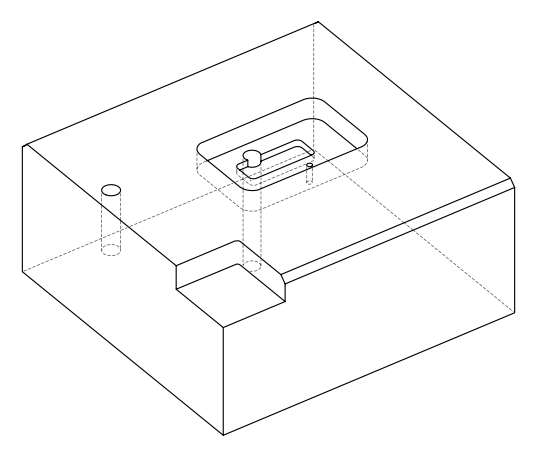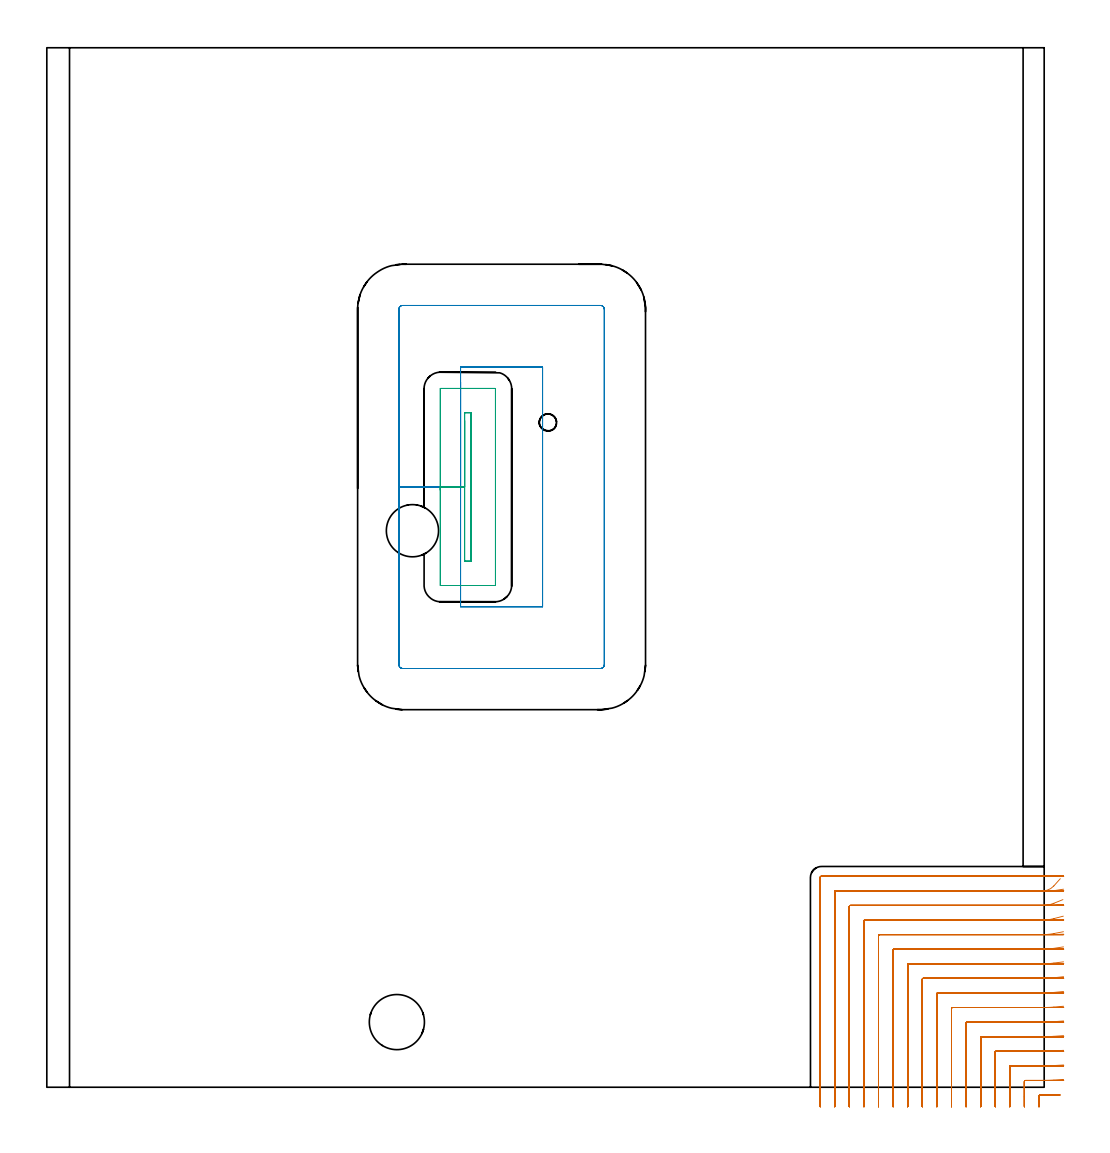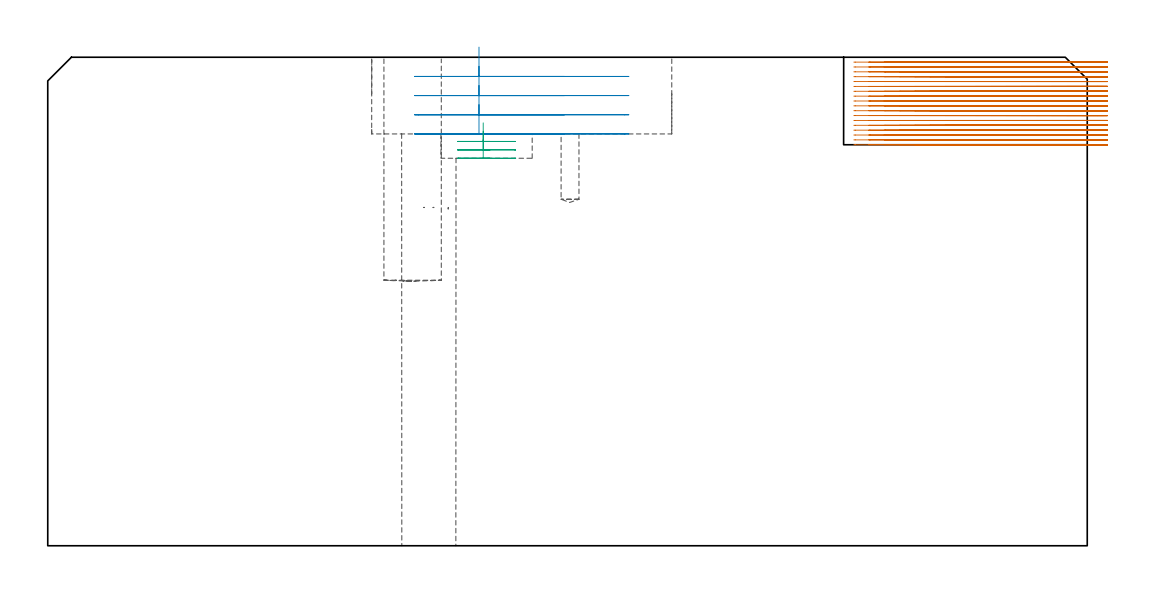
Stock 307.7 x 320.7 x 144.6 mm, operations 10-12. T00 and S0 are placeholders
(PLAN: 12 operations, 9 tool changes, 74.2 min)
(1 SPOT_DRILL | STEP1HOLE | NXT0321_9005460120000 | 0.04 min | 2482 mm3)
(2 SPOT_DRILL_1 | STEP1POCKET | NXT0321_9005460120000 | 0.03 min | 2432 mm3)
(3 DRILL_BLIND_HOLE_INTO_CENTER | STEP1HOLE | UGT0301_217 | 0.08 min | 1188 mm3)
(4 DRILL_TO_ENLARGE_BLIND_HOLE | STEP1HOLE | NXT0301_111 | 0.11 min | 5530 mm3)
(5 GUN_DRILL_THROUGH_HOLE | STEP1HOLE | UGT0307_013 | 0.72 min | 19943 mm3)
(6 DRILL_BLIND_HOLE_INTO_CENTER_1 | STEP1POCKET | NXT0301_024 | 0.1 min | 438 mm3)
(7 INDEXABLE_INSERT_DRILL_BLIND_HOLE_FROM_SOLID | STEP1POCKET_1 | NXT0302_005 | 0.27 min | 14986 mm3)
(8 AREA_MILL | FG_CHAMFER_SURFACE | UGT0205_001 | 7.88 min | 7866 mm3)
(9 AREA_MILL_1 | FG_CHAMFER_SURFACE_1 | UGT0205_001 | 6.23 min | 5426 mm3)
(10 MILL_CORNER_NOTCH_RECTANGULAR | CORNER_NOTCH_RECTANGULAR | NXT0201_008 | Follow Part, ap 1.5, ae 75% | 51.79 min | 127029 mm3)
(11 MILL_RECTANGULAR_POCKET | POCKET_RECTANGULAR_STRAIGHT | UGT0201_109 | Follow Part, ap 6.35, ae 75% | 5.09 min | 266181 mm3)
(12 MILL_RECTANGULAR_POCKET_1 | POCKET_RECTANGULAR_STRAIGHT_1 | NXT0201_013 | Follow Part, ap 2.5, ae 75% | 1.82 min | 13263 mm3)
(TOOL NXT0321_9005460120000 | NC Spot Drill, 142deg, 12mm, Carbide, Uncoated | D12 PA142 FL30 Z2)
(TOOL UGT0301_217 | Twist Drill 10.4 mm | D10.4 PA118 FL82 Z2)
(TOOL NXT0301_111 | Carbide Drill 16.1mm [860.1-1610-050A1-PM 4234] | D16.1 PA147 FL73 Z2)
(TOOL UGT0307_013 | Gun Drill 16 mm | D16 PA130 FL24 Z1)
(TOOL NXT0301_024 | Carbide Drill 5.3mm [860.1-0530-027A1-MM 2214] | D5.3 PA140 FL44 Z2)
(TOOL NXT0302_005 | Index. Insert Drill 17mm [880-D1700L20-05] | D17 PA176 FL85 Z2)
(TOOL UGT0205_001 | Chamfer Mill 20 x 3 x 45 deg. | D20 FL50 Z2)
(TOOL NXT0201_008 | ENDMILL 6mm [2P460-0600-NA 1630] | D6 FL26 Z6)
(TOOL UGT0201_109 | End Mill 25.4 mm | D25.4 FL25 Z2)
(TOOL NXT0201_013 | ENDMILL 10mm | D10 FL30 Z4)
(OP 10 MILL_CORNER_NOTCH_RECTANGULAR)
G17 G21 G94 G90
T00 M6
G54
G17 G0 G90 X312.547 Y-2.264 S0 M3
G43 Z154.6 H1
Z143.161
G94 G1 X309.548 Y-2.363 F250.
G2 X307.316 Y-2.4 R67.5
G1 X306.396
G3 X306.1 Y-2.696 R0.3
G2 X306.101 Y-3. R67.5
G1 Y-6.
G0 Z154.6
X313.696 Y2.352
Z143.161
G1 X310.7 Y2.191
G2 X307.316 Y2.1 R63. F500.
G1 X301.896
G3 X301.6 Y1.804 R0.3
G1 Y-3.
Y-6. F250.
G0 Z154.6
X313.695 Y6.871
Z143.161
G1 X310.7 Y6.698
G2 X307.316 Y6.6 R58.5 F500.
G1 X297.396
G3 X297.1 Y6.304 R0.3
G1 Y-3.
Y-6. F250.
G0 Z154.6
X313.694 Y11.394
Z143.161
G1 X310.7 Y11.206
G2 X307.316 Y11.1 R54. F500.
G1 X292.896
G3 X292.6 Y10.804 R0.3
G1 Y-3.
Y-6. F250.
G0 Z154.6
X313.693 Y15.921
Z143.161
G1 X310.7 Y15.716
G2 X307.316 Y15.6 R49.5 F500.
G1 X288.396
G3 X288.1 Y15.304 R0.3
G1 Y-3.
Y-6. F250.
G0 Z154.6
X313.692 Y20.453
Z143.161
G1 X310.7 Y20.227
G2 X307.316 Y20.1 R45. F500.
G1 X283.897
G3 X283.6 Y19.803 R0.3
G1 Y-3.
Y-6. F250.
G0 Z154.6
X313.69 Y24.992
Z143.161
G1 X310.7 Y24.742
G2 X307.316 Y24.6 R40.5 F500.
G1 X279.397
G3 X279.1 Y24.303 R0.3
G1 Y-3.
Y-6. F250.
G0 Z154.6
X313.687 Y29.541
Z143.161
G1 X310.7 Y29.259
G2 X307.316 Y29.1 R36. F500.
G1 X274.897
G3 X274.6 Y28.803 R0.3
G1 Y-3.
Y-6. F250.
G0 Z154.6
X313.683 Y34.105
Z143.161
G1 X310.7 Y33.782
G2 X307.316 Y33.6 R31.5 F500.
G1 X270.397
G3 X270.1 Y33.303 R0.3
G1 Y-3.
Y-6. F250.
G0 Z154.6
X313.676 Y38.689
Z143.161
G1 X310.7 Y38.313
G2 X307.316 Y38.1 R27. F500.
G1 X265.897
G3 X265.6 Y37.803 R0.3
G1 Y-3.
Y-6. F250.
G0 Z154.6
X313.666 Y43.307
Z143.161
G1 X310.7 Y42.856
G2 X307.316 Y42.6 R22.5 F500.
G1 X261.397
G3 X261.1 Y42.303 R0.3
G1 Y-3.
Y-6. F250.
G0 Z154.6
X313.647 Y47.985
Z143.161
G1 X310.7 Y47.421
G2 X307.316 Y47.1 R18. F500.
G1 X256.897
G3 X256.6 Y46.803 R0.3
G1 Y-3.
Y-6. F250.
G0 Z154.6
X313.604 Y52.783
Z143.161
G1 X310.7 Y52.031
G2 X307.316 Y51.6 R13.5 F500.
G1 X252.398
G3 X252.1 Y51.302 R0.3
G1 Y-3.
Y-6. F250.
G0 Z154.6
X313.48 Y57.888
Z143.161
G1 X310.7 Y56.76
G2 X307.316 Y56.1 R9. F500.
G1 X247.898
G3 X247.6 Y55.802 R0.3
G1 Y-3.
Y-6. F250.
G0 Z154.6
X312.672 Y64.345
Z143.161
G1 X310.675 Y62.106
G2 X307.316 Y60.6 R4.5 F500.
G1 X243.398
G3 X243.1 Y60.302 R0.3
G1 Y-3.
Y-6. F250.
G0 Z154.6
X310.316 Y65.1
Z143.161
G1 X307.316
X239. F500.
G3 X238.6 Y64.7 R0.4
G1 Y-3.
Y-6. F250.
G0 Z154.6
X312.5 Y-2.4
Z141.722
G1 X309.5
X306.396
G3 X306.1 Y-2.696 R0.3
G2 X306.101 Y-3. R67.5
G1 Y-6.
G0 Z154.6
X313.7 Y2.136
Z141.722
G1 X310.7 Y2.104
G2 X310.02 Y2.1 R63. F500.
G1 X301.896
G3 X301.6 Y1.804 R0.3
G1 Y-3.
Y-6. F250.
G0 Z154.6
X313.7 Y6.639
Z141.722
G1 X310.7 Y6.604
G2 X310.02 Y6.6 R58.5 F500.
G1 X297.396
G3 X297.1 Y6.304 R0.3
G1 Y-3.
Y-6. F250.
G0 Z154.6
X313.7 Y11.142
Z141.722
G1 X310.7 Y11.104
G2 X310.02 Y11.1 R54. F500.
G1 X292.896
G3 X292.6 Y10.804 R0.3
G1 Y-3.
Y-6. F250.
G0 Z154.6
X313.7 Y15.646
Z141.722
G1 X310.7 Y15.605
G2 X310.02 Y15.6 R49.5 F500.
G1 X288.396
G3 X288.1 Y15.304 R0.3
G1 Y-3.
Y-6. F250.
G0 Z154.6
X313.7 Y20.15
Z141.722
G1 X310.7 Y20.105
G2 X310.02 Y20.1 R45. F500.
G1 X283.896
G3 X283.6 Y19.804 R0.3
G1 Y-3.
Y-6. F250.
G0 Z154.6
X313.7 Y24.656
Z141.722
G1 X310.7 Y24.606
G2 X310.02 Y24.6 R40.5 F500.
G1 X279.397
G3 X279.1 Y24.303 R0.3
G1 Y-3.
Y-6. F250.
G0 Z154.6
X313.699 Y29.163
Z141.722
G1 X310.7 Y29.106
G2 X310.02 Y29.1 R36. F500.
G1 X274.897
G3 X274.6 Y28.803 R0.3
G1 Y-3.
Y-6. F250.
G0 Z154.6
X313.699 Y33.672
Z141.722
G1 X310.7 Y33.607
G2 X310.02 Y33.6 R31.5 F500.
G1 X270.397
G3 X270.1 Y33.303 R0.3
G1 Y-3.
Y-6. F250.
G0 Z154.6
X313.699 Y38.184
Z141.722
G1 X310.7 Y38.109
G2 X310.02 Y38.1 R27. F500.
G1 X265.897
G3 X265.6 Y37.803 R0.3
G1 Y-3.
Y-6. F250.
G0 Z154.6
X313.699 Y42.701
Z141.722
G1 X310.7 Y42.61
G2 X310.02 Y42.6 R22.5 F500.
G1 X261.397
G3 X261.1 Y42.303 R0.3
G1 Y-3.
Y-6. F250.
G0 Z154.6
X313.698 Y47.226
Z141.722
G1 X310.7 Y47.113
G2 X310.02 Y47.1 R18. F500.
G1 X256.897
G3 X256.6 Y46.803 R0.3
G1 Y-3.
Y-6. F250.
G0 Z154.6
X313.696 Y51.768
Z141.722
G1 X310.7 Y51.617
G2 X310.02 Y51.6 R13.5 F500.
G1 X252.398
G3 X252.1 Y51.302 R0.3
G1 Y-3.
Y-6. F250.
G0 Z154.6
X313.691 Y56.353
Z141.722
G1 X310.7 Y56.126
G2 X310.02 Y56.1 R9. F500.
G1 X247.898
G3 X247.6 Y55.802 R0.3
G1 Y-3.
Y-6. F250.
G0 Z154.6
X313.666 Y61.105
Z141.722
G1 X310.7 Y60.652
G2 X310.02 Y60.6 R4.5 F500.
G1 X243.398
G3 X243.1 Y60.302 R0.3
G1 Y-3.
Y-6. F250.
G0 Z154.6
X313.02 Y65.1
Z141.722
G1 X310.02
X239. F500.
G3 X238.6 Y64.7 R0.4
G1 Y-3.
Y-6. F250.
G0 Z154.6
X312.5 Y-2.4
Z140.283
G1 X309.5
X306.396
G3 X306.1 Y-2.696 R0.3
G2 X306.101 Y-3. R67.5
G1 Y-6.
G0 Z154.6
X313.7 Y2.101
Z140.283
G1 X310.7 Y2.1
X306.396 F500.
X301.896
G3 X301.6 Y1.804 R0.3
G1 Y-3.
Y-6. F250.
G0 Z154.6
X313.7 Y6.601
Z140.283
G1 X310.7 Y6.6
X301.896 F500.
X297.396
G3 X297.1 Y6.304 R0.3
G1 Y-3.
Y-6. F250.
G0 Z154.6
X313.7 Y11.101
Z140.283
G1 X310.7 Y11.1
X297.396 F500.
X292.896
G3 X292.6 Y10.804 R0.3
G1 Y-3.
Y-6. F250.
G0 Z154.6
X313.7 Y15.602
Z140.283
G1 X310.7 Y15.6
X292.896 F500.
X288.396
G3 X288.1 Y15.304 R0.3
G1 Y-3.
Y-6. F250.
G0 Z154.6
X313.7 Y20.102
Z140.283
G1 X310.7 Y20.1
X288.396 F500.
X283.896
G3 X283.6 Y19.804 R0.3
G1 Y-3.
Y-6. F250.
G0 Z154.6
X313.7 Y24.602
Z140.283
G1 X310.7 Y24.6
X283.896 F500.
X279.397
G3 X279.1 Y24.303 R0.3
G1 Y-3.
Y-6. F250.
G0 Z154.6
X313.7 Y29.102
Z140.283
G1 X310.7 Y29.1
X279.397 F500.
X274.897
G3 X274.6 Y28.803 R0.3
G1 Y-3.
Y-6. F250.
G0 Z154.6
X313.7 Y33.602
Z140.283
G1 X310.7 Y33.6
X274.897 F500.
X270.397
G3 X270.1 Y33.303 R0.3
G1 Y-3.
Y-6. F250.
G0 Z154.6
X313.7 Y38.103
Z140.283
G1 X310.7 Y38.1
X270.397 F500.
X265.897
G3 X265.6 Y37.803 R0.3
G1 Y-3.
Y-6. F250.
G0 Z154.6
X313.7 Y42.603
Z140.283
G1 X310.7 Y42.6
X265.897 F500.
X261.397
G3 X261.1 Y42.303 R0.3
G1 Y-3.
Y-6. F250.
G0 Z154.6
X313.7 Y47.104
Z140.283
G1 X310.7 Y47.1
X261.397 F500.
X256.897
G3 X256.6 Y46.803 R0.3
G1 Y-3.
Y-6. F250.
G0 Z154.6
X313.7 Y51.606
Z140.283
G1 X310.7 Y51.6
X256.897 F500.
X252.397
G3 X252.1 Y51.302 R0.3
G1 Y-3.
Y-6. F250.
G0 Z154.6
X313.7 Y56.108
Z140.283
G1 X310.7 Y56.1
X252.397 F500.
X247.898
G3 X247.6 Y55.802 R0.3
G1 Y-3.
Y-6. F250.
G0 Z154.6
X313.7 Y60.617
Z140.283
G1 X310.7 Y60.6
X247.898 F500.
X243.398
G3 X243.1 Y60.302 R0.3
G1 Y-3.
Y-6. F250.
G0 Z154.6
X313.675 Y65.1
Z140.283
G1 X310.675
X239. F500.
G3 X238.6 Y64.7 R0.4
G1 Y-3.
Y-6. F250.
G0 Z154.6
X312.5 Y-2.4
Z138.844
G1 X309.5
X306.396
G3 X306.1 Y-2.696 R0.3
G2 X306.101 Y-3. R67.5
G1 Y-6.
G0 Z154.6
X313.7 Y2.1
Z138.844
G1 X310.7
X301.896 F500.
G3 X301.6 Y1.804 R0.3
G1 Y-3.
Y-6. F250.
G0 Z154.6
X313.7 Y6.6
Z138.844
G1 X310.7
X297.396 F500.
G3 X297.1 Y6.304 R0.3
G1 Y-3.
Y-6. F250.
G0 Z154.6
X313.7 Y11.1
Z138.844
G1 X310.7
X292.896 F500.
G3 X292.6 Y10.804 R0.3
G1 Y-3.
Y-6. F250.
G0 Z154.6
X313.7 Y15.6
Z138.844
G1 X310.7
X288.396 F500.
G3 X288.1 Y15.304 R0.3
G1 Y-3.
Y-6. F250.
G0 Z154.6
X313.7 Y20.1
Z138.844
G1 X310.7
X283.896 F500.
G3 X283.6 Y19.804 R0.3
G1 Y-3.
Y-6. F250.
G0 Z154.6
X313.7 Y24.6
Z138.844
G1 X310.7
X279.397 F500.
G3 X279.1 Y24.303 R0.3
G1 Y-3.
Y-6. F250.
G0 Z154.6
X313.7 Y29.1
Z138.844
G1 X310.7
X274.897 F500.
G3 X274.6 Y28.803 R0.3
G1 Y-3.
Y-6. F250.
G0 Z154.6
X313.7 Y33.6
Z138.844
G1 X310.7
X270.397 F500.
G3 X270.1 Y33.303 R0.3
G1 Y-3.
Y-6. F250.
G0 Z154.6
X313.7 Y38.1
Z138.844
G1 X310.7
X265.897 F500.
G3 X265.6 Y37.803 R0.3
G1 Y-3.
Y-6. F250.
G0 Z154.6
X313.7 Y42.6
Z138.844
G1 X310.7
X261.397 F500.
G3 X261.1 Y42.303 R0.3
G1 Y-3.
Y-6. F250.
G0 Z154.6
X313.7 Y47.1
Z138.844
G1 X310.7
X256.897 F500.
G3 X256.6 Y46.803 R0.3
G1 Y-3.
Y-6. F250.
G0 Z154.6
X313.7 Y51.6
Z138.844
G1 X310.7
X252.397 F500.
G3 X252.1 Y51.303 R0.3
G1 Y-3.
Y-6. F250.
G0 Z154.6
X313.7 Y56.1
Z138.844
G1 X310.7
X247.898 F500.
G3 X247.6 Y55.802 R0.3
G1 Y-3.
Y-6. F250.
G0 Z154.6
X313.7 Y60.6
Z138.844
G1 X310.7
X243.398 F500.
G3 X243.1 Y60.302 R0.3
G1 Y-3.
Y-6. F250.
G0 Z154.6
X313.7 Y65.1
Z138.844
G1 X310.7
X239. F500.
G3 X238.6 Y64.7 R0.4
G1 Y-3.
Y-6. F250.
G0 Z154.6
X312.5 Y-2.4
Z137.405
G1 X309.5
X306.396
G3 X306.1 Y-2.696 R0.3
G2 X306.101 Y-3. R67.5
G1 Y-6.
G0 Z154.6
X313.7 Y2.1
Z137.405
G1 X310.7
X301.896 F500.
G3 X301.6 Y1.804 R0.3
G1 Y-3.
Y-6. F250.
G0 Z154.6
X313.7 Y6.6
Z137.405
G1 X310.7
X297.396 F500.
G3 X297.1 Y6.304 R0.3
G1 Y-3.
Y-6. F250.
G0 Z154.6
X313.7 Y11.1
Z137.405
G1 X310.7
X292.896 F500.
G3 X292.6 Y10.804 R0.3
G1 Y-3.
Y-6. F250.
G0 Z154.6
X313.7 Y15.6
Z137.405
G1 X310.7
X288.396 F500.
G3 X288.1 Y15.304 R0.3
G1 Y-3.
Y-6. F250.
G0 Z154.6
X313.7 Y20.1
Z137.405
G1 X310.7
X283.896 F500.
G3 X283.6 Y19.804 R0.3
G1 Y-3.
Y-6. F250.
G0 Z154.6
X313.7 Y24.6
Z137.405
G1 X310.7
X279.397 F500.
G3 X279.1 Y24.303 R0.3
G1 Y-3.
Y-6. F250.
G0 Z154.6
X313.7 Y29.1
Z137.405
G1 X310.7
X274.897 F500.
G3 X274.6 Y28.803 R0.3
G1 Y-3.
Y-6. F250.
G0 Z154.6
X313.7 Y33.6
Z137.405
G1 X310.7
X270.397 F500.
G3 X270.1 Y33.303 R0.3
G1 Y-3.
Y-6. F250.
G0 Z154.6
X313.7 Y38.1
Z137.405
G1 X310.7
X265.897 F500.
G3 X265.6 Y37.803 R0.3
G1 Y-3.
Y-6. F250.
G0 Z154.6
X313.7 Y42.6
Z137.405
G1 X310.7
X261.397 F500.
G3 X261.1 Y42.303 R0.3
G1 Y-3.
Y-6. F250.
G0 Z154.6
X313.7 Y47.1
Z137.405
G1 X310.7
X256.897 F500.
G3 X256.6 Y46.803 R0.3
G1 Y-3.
Y-6. F250.
G0 Z154.6
X313.7 Y51.6
Z137.405
G1 X310.7
X252.397 F500.
G3 X252.1 Y51.302 R0.3
G1 Y-3.
Y-6. F250.
G0 Z154.6
X313.7 Y56.1
Z137.405
G1 X310.7
X247.898 F500.
G3 X247.6 Y55.802 R0.3
G1 Y-3.
Y-6. F250.
G0 Z154.6
X313.7 Y60.6
Z137.405
G1 X310.7
X243.398 F500.
G3 X243.1 Y60.302 R0.3
G1 Y-3.
Y-6. F250.
G0 Z154.6
X313.7 Y65.1
Z137.405
G1 X310.7
X239. F500.
G3 X238.6 Y64.7 R0.4
G1 Y-3.
Y-6. F250.
G0 Z154.6
X312.5 Y-2.4
Z135.967
G1 X309.5
X306.396
G3 X306.1 Y-2.696 R0.3
G2 X306.101 Y-3. R67.5
G1 Y-6.
G0 Z154.6
X313.7 Y2.1
Z135.967
G1 X310.7
X301.896 F500.
G3 X301.6 Y1.804 R0.3
G1 Y-3.
Y-6. F250.
G0 Z154.6
X313.7 Y6.6
Z135.967
G1 X310.7
X297.396 F500.
G3 X297.1 Y6.304 R0.3
G1 Y-3.
Y-6. F250.
G0 Z154.6
X313.7 Y11.1
Z135.967
G1 X310.7
X292.896 F500.
G3 X292.6 Y10.804 R0.3
G1 Y-3.
Y-6. F250.
G0 Z154.6
X313.7 Y15.6
Z135.967
G1 X310.7
X288.396 F500.
G3 X288.1 Y15.304 R0.3
G1 Y-3.
Y-6. F250.
G0 Z154.6
X313.7 Y20.1
Z135.967
G1 X310.7
X283.896 F500.
G3 X283.6 Y19.804 R0.3
G1 Y-3.
Y-6. F250.
G0 Z154.6
X313.7 Y24.6
Z135.967
G1 X310.7
X279.397 F500.
G3 X279.1 Y24.303 R0.3
G1 Y-3.
Y-6. F250.
G0 Z154.6
X313.7 Y29.1
Z135.967
G1 X310.7
X274.897 F500.
G3 X274.6 Y28.803 R0.3
G1 Y-3.
Y-6. F250.
G0 Z154.6
X313.7 Y33.6
Z135.967
G1 X310.7
X270.397 F500.
G3 X270.1 Y33.303 R0.3
G1 Y-3.
Y-6. F250.
G0 Z154.6
X313.7 Y38.1
Z135.967
G1 X310.7
X265.897 F500.
G3 X265.6 Y37.803 R0.3
G1 Y-3.
Y-6. F250.
G0 Z154.6
X313.7 Y42.6
Z135.967
G1 X310.7
X261.397 F500.
G3 X261.1 Y42.303 R0.3
G1 Y-3.
Y-6. F250.
G0 Z154.6
X313.7 Y47.1
Z135.967
G1 X310.7
X256.897 F500.
G3 X256.6 Y46.803 R0.3
G1 Y-3.
Y-6. F250.
G0 Z154.6
X313.7 Y51.6
Z135.967
G1 X310.7
X252.397 F500.
G3 X252.1 Y51.302 R0.3
G1 Y-3.
Y-6. F250.
G0 Z154.6
X313.7 Y56.1
Z135.967
G1 X310.7
X247.898 F500.
G3 X247.6 Y55.802 R0.3
G1 Y-3.
Y-6. F250.
G0 Z154.6
X313.7 Y60.6
Z135.967
G1 X310.7
X243.398 F500.
G3 X243.1 Y60.302 R0.3
G1 Y-3.
Y-6. F250.
G0 Z154.6
X313.7 Y65.1
Z135.967
G1 X310.7
X239. F500.
G3 X238.6 Y64.7 R0.4
G1 Y-3.
Y-6. F250.
G0 Z154.6
X312.5 Y-2.4
Z134.528
G1 X309.5
X306.396
G3 X306.1 Y-2.696 R0.3
G2 X306.101 Y-3. R67.5
G1 Y-6.
G0 Z154.6
X313.7 Y2.1
Z134.528
G1 X310.7
X301.896 F500.
G3 X301.6 Y1.804 R0.3
G1 Y-3.
Y-6. F250.
G0 Z154.6
X313.7 Y6.6
Z134.528
G1 X310.7
X297.396 F500.
G3 X297.1 Y6.304 R0.3
G1 Y-3.
Y-6. F250.
G0 Z154.6
X313.7 Y11.1
Z134.528
G1 X310.7
X292.896 F500.
G3 X292.6 Y10.804 R0.3
G1 Y-3.
Y-6. F250.
G0 Z154.6
X313.7 Y15.6
Z134.528
G1 X310.7
X288.396 F500.
G3 X288.1 Y15.304 R0.3
G1 Y-3.
Y-6. F250.
G0 Z154.6
X313.7 Y20.1
Z134.528
G1 X310.7
X283.896 F500.
G3 X283.6 Y19.804 R0.3
G1 Y-3.
Y-6. F250.
G0 Z154.6
X313.7 Y24.6
Z134.528
G1 X310.7
X279.397 F500.
G3 X279.1 Y24.303 R0.3
G1 Y-3.
Y-6. F250.
G0 Z154.6
X313.7 Y29.1
Z134.528
G1 X310.7
X274.897 F500.
G3 X274.6 Y28.803 R0.3
G1 Y-3.
Y-6. F250.
G0 Z154.6
X313.7 Y33.6
Z134.528
G1 X310.7
X270.397 F500.
G3 X270.1 Y33.303 R0.3
G1 Y-3.
Y-6. F250.
G0 Z154.6
X313.7 Y38.1
Z134.528
G1 X310.7
X265.897 F500.
G3 X265.6 Y37.803 R0.3
G1 Y-3.
Y-6. F250.
G0 Z154.6
X313.7 Y42.6
Z134.528
G1 X310.7
X261.397 F500.
G3 X261.1 Y42.303 R0.3
G1 Y-3.
Y-6. F250.
G0 Z154.6
X313.7 Y47.1
Z134.528
G1 X310.7
X256.897 F500.
G3 X256.6 Y46.803 R0.3
G1 Y-3.
Y-6. F250.
G0 Z154.6
X313.7 Y51.6
Z134.528
G1 X310.7
X252.398 F500.
G3 X252.1 Y51.303 R0.3
G1 Y-3.
Y-6. F250.
G0 Z154.6
X313.7 Y56.1
Z134.528
G1 X310.7
X247.898 F500.
G3 X247.6 Y55.802 R0.3
G1 Y-3.
Y-6. F250.
G0 Z154.6
X313.7 Y60.6
Z134.528
G1 X310.7
X243.398 F500.
G3 X243.1 Y60.302 R0.3
G1 Y-3.
Y-6. F250.
G0 Z154.6
X313.7 Y65.1
Z134.528
G1 X310.7
X239. F500.
G3 X238.6 Y64.7 R0.4
G1 Y-3.
Y-6. F250.
G0 Z154.6
X312.5 Y-2.4
Z133.089
G1 X309.5
X306.396
G3 X306.1 Y-2.696 R0.3
G2 X306.101 Y-3. R67.5
G1 Y-6.
G0 Z154.6
X313.7 Y2.1
Z133.089
G1 X310.7
X301.896 F500.
G3 X301.6 Y1.804 R0.3
G1 Y-3.
Y-6. F250.
G0 Z154.6
X313.7 Y6.6
Z133.089
G1 X310.7
X297.396 F500.
G3 X297.1 Y6.304 R0.3
G1 Y-3.
Y-6. F250.
G0 Z154.6
X313.7 Y11.1
Z133.089
G1 X310.7
X292.896 F500.
G3 X292.6 Y10.804 R0.3
G1 Y-3.
Y-6. F250.
G0 Z154.6
X313.7 Y15.6
Z133.089
G1 X310.7
X288.396 F500.
G3 X288.1 Y15.304 R0.3
G1 Y-3.
Y-6. F250.
G0 Z154.6
X313.7 Y20.1
Z133.089
G1 X310.7
X283.896 F500.
G3 X283.6 Y19.804 R0.3
G1 Y-3.
Y-6. F250.
G0 Z154.6
X313.7 Y24.6
Z133.089
G1 X310.7
X279.397 F500.
G3 X279.1 Y24.303 R0.3
G1 Y-3.
Y-6. F250.
G0 Z154.6
X313.7 Y29.1
Z133.089
G1 X310.7
X274.897 F500.
G3 X274.6 Y28.803 R0.3
G1 Y-3.
Y-6. F250.
G0 Z154.6
X313.7 Y33.6
Z133.089
G1 X310.7
X270.397 F500.
G3 X270.1 Y33.303 R0.3
G1 Y-3.
Y-6. F250.
G0 Z154.6
X313.7 Y38.1
Z133.089
G1 X310.7
X265.897 F500.
G3 X265.6 Y37.803 R0.3
G1 Y-3.
Y-6. F250.
G0 Z154.6
X313.7 Y42.6
Z133.089
G1 X310.7
X261.397 F500.
G3 X261.1 Y42.303 R0.3
G1 Y-3.
Y-6. F250.
G0 Z154.6
X313.7 Y47.1
Z133.089
G1 X310.7
X256.897 F500.
G3 X256.6 Y46.803 R0.3
G1 Y-3.
Y-6. F250.
G0 Z154.6
X313.7 Y51.6
Z133.089
G1 X310.7
X252.397 F500.
G3 X252.1 Y51.303 R0.3
G1 Y-3.
Y-6. F250.
G0 Z154.6
X313.7 Y56.1
Z133.089
G1 X310.7
X247.898 F500.
G3 X247.6 Y55.802 R0.3
G1 Y-3.
Y-6. F250.
G0 Z154.6
X313.7 Y60.6
Z133.089
G1 X310.7
X243.398 F500.
G3 X243.1 Y60.302 R0.3
G1 Y-3.
Y-6. F250.
G0 Z154.6
X313.7 Y65.1
Z133.089
G1 X310.7
X239. F500.
G3 X238.6 Y64.7 R0.4
G1 Y-3.
Y-6. F250.
G0 Z154.6
X312.5 Y-2.4
Z131.65
G1 X309.5
X306.396
G3 X306.1 Y-2.696 R0.3
G2 X306.101 Y-3. R67.5
G1 Y-6.
G0 Z154.6
X313.7 Y2.1
Z131.65
G1 X310.7
X301.896 F500.
G3 X301.6 Y1.804 R0.3
G1 Y-3.
Y-6. F250.
G0 Z154.6
X313.7 Y6.6
Z131.65
G1 X310.7
X297.396 F500.
G3 X297.1 Y6.304 R0.3
G1 Y-3.
Y-6. F250.
G0 Z154.6
X313.7 Y11.1
Z131.65
G1 X310.7
X292.896 F500.
G3 X292.6 Y10.804 R0.3
G1 Y-3.
Y-6. F250.
G0 Z154.6
X313.7 Y15.6
Z131.65
G1 X310.7
X288.396 F500.
G3 X288.1 Y15.304 R0.3
G1 Y-3.
Y-6. F250.
G0 Z154.6
X313.7 Y20.1
Z131.65
G1 X310.7
X283.896 F500.
G3 X283.6 Y19.804 R0.3
G1 Y-3.
Y-6. F250.
G0 Z154.6
X313.7 Y24.6
Z131.65
G1 X310.7
X279.397 F500.
G3 X279.1 Y24.303 R0.3
G1 Y-3.
Y-6. F250.
G0 Z154.6
X313.7 Y29.1
Z131.65
G1 X310.7
X274.897 F500.
G3 X274.6 Y28.803 R0.3
G1 Y-3.
Y-6. F250.
G0 Z154.6
X313.7 Y33.6
Z131.65
G1 X310.7
X270.397 F500.
G3 X270.1 Y33.303 R0.3
G1 Y-3.
Y-6. F250.
G0 Z154.6
X313.7 Y38.1
Z131.65
G1 X310.7
X265.897 F500.
G3 X265.6 Y37.803 R0.3
G1 Y-3.
Y-6. F250.
G0 Z154.6
X313.7 Y42.6
Z131.65
G1 X310.7
X261.397 F500.
G3 X261.1 Y42.303 R0.3
G1 Y-3.
Y-6. F250.
G0 Z154.6
X313.7 Y47.1
Z131.65
G1 X310.7
X256.897 F500.
G3 X256.6 Y46.803 R0.3
G1 Y-3.
Y-6. F250.
G0 Z154.6
X313.7 Y51.6
Z131.65
G1 X310.7
X252.397 F500.
G3 X252.1 Y51.303 R0.3
G1 Y-3.
Y-6. F250.
G0 Z154.6
X313.7 Y56.1
Z131.65
G1 X310.7
X247.898 F500.
G3 X247.6 Y55.802 R0.3
G1 Y-3.
Y-6. F250.
G0 Z154.6
X313.7 Y60.6
Z131.65
G1 X310.7
X243.398 F500.
G3 X243.1 Y60.302 R0.3
G1 Y-3.
Y-6. F250.
G0 Z154.6
X313.7 Y65.1
Z131.65
G1 X310.7
X239. F500.
G3 X238.6 Y64.7 R0.4
G1 Y-3.
Y-6. F250.
G0 Z154.6
X312.5 Y-2.4
Z130.211
G1 X309.5
X306.396
G3 X306.1 Y-2.696 R0.3
G2 X306.101 Y-3. R67.5
G1 Y-6.
G0 Z154.6
X313.7 Y2.1
Z130.211
G1 X310.7
X301.896 F500.
G3 X301.6 Y1.804 R0.3
G1 Y-3.
Y-6. F250.
G0 Z154.6
X313.7 Y6.6
Z130.211
G1 X310.7
X297.396 F500.
G3 X297.1 Y6.304 R0.3
G1 Y-3.
Y-6. F250.
G0 Z154.6
X313.7 Y11.1
Z130.211
G1 X310.7
X292.896 F500.
G3 X292.6 Y10.804 R0.3
G1 Y-3.
Y-6. F250.
G0 Z154.6
X313.7 Y15.6
Z130.211
G1 X310.7
X288.396 F500.
G3 X288.1 Y15.304 R0.3
G1 Y-3.
Y-6. F250.
G0 Z154.6
X313.7 Y20.1
Z130.211
G1 X310.7
X283.896 F500.
G3 X283.6 Y19.804 R0.3
G1 Y-3.
Y-6. F250.
G0 Z154.6
X313.7 Y24.6
Z130.211
G1 X310.7
X279.397 F500.
G3 X279.1 Y24.303 R0.3
G1 Y-3.
Y-6. F250.
G0 Z154.6
X313.7 Y29.1
Z130.211
G1 X310.7
X274.897 F500.
G3 X274.6 Y28.803 R0.3
G1 Y-3.
Y-6. F250.
G0 Z154.6
X313.7 Y33.6
Z130.211
G1 X310.7
X270.397 F500.
G3 X270.1 Y33.303 R0.3
G1 Y-3.
Y-6. F250.
G0 Z154.6
X313.7 Y38.1
Z130.211
G1 X310.7
X265.897 F500.
G3 X265.6 Y37.803 R0.3
G1 Y-3.
Y-6. F250.
G0 Z154.6
X313.7 Y42.6
Z130.211
G1 X310.7
X261.397 F500.
G3 X261.1 Y42.303 R0.3
G1 Y-3.
Y-6. F250.
G0 Z154.6
X313.7 Y47.1
Z130.211
G1 X310.7
X256.897 F500.
G3 X256.6 Y46.803 R0.3
G1 Y-3.
Y-6. F250.
G0 Z154.6
X313.7 Y51.6
Z130.211
G1 X310.7
X252.397 F500.
G3 X252.1 Y51.303 R0.3
G1 Y-3.
Y-6. F250.
G0 Z154.6
X313.7 Y56.1
Z130.211
G1 X310.7
X247.898 F500.
G3 X247.6 Y55.802 R0.3
G1 Y-3.
Y-6. F250.
G0 Z154.6
X313.7 Y60.6
Z130.211
G1 X310.7
X243.398 F500.
G3 X243.1 Y60.302 R0.3
G1 Y-3.
Y-6. F250.
G0 Z154.6
X313.7 Y65.1
Z130.211
G1 X310.7
X239. F500.
G3 X238.6 Y64.7 R0.4
G1 Y-3.
Y-6. F250.
G0 Z154.6
X312.5 Y-2.4
Z128.772
G1 X309.5
X306.396
G3 X306.1 Y-2.696 R0.3
G2 X306.101 Y-3. R67.5
G1 Y-6.
G0 Z154.6
X313.7 Y2.1
Z128.772
G1 X310.7
X301.896 F500.
G3 X301.6 Y1.804 R0.3
G1 Y-3.
Y-6. F250.
G0 Z154.6
X313.7 Y6.6
Z128.772
G1 X310.7
X297.396 F500.
G3 X297.1 Y6.304 R0.3
G1 Y-3.
Y-6. F250.
G0 Z154.6
X313.7 Y11.1
Z128.772
G1 X310.7
X292.896 F500.
G3 X292.6 Y10.804 R0.3
G1 Y-3.
Y-6. F250.
G0 Z154.6
X313.7 Y15.6
Z128.772
G1 X310.7
X288.396 F500.
G3 X288.1 Y15.304 R0.3
G1 Y-3.
Y-6. F250.
G0 Z154.6
X313.7 Y20.1
Z128.772
G1 X310.7
X283.896 F500.
G3 X283.6 Y19.804 R0.3
G1 Y-3.
Y-6. F250.
G0 Z154.6
X313.7 Y24.6
Z128.772
G1 X310.7
X279.397 F500.
G3 X279.1 Y24.303 R0.3
G1 Y-3.
Y-6. F250.
G0 Z154.6
X313.7 Y29.1
Z128.772
G1 X310.7
X274.897 F500.
G3 X274.6 Y28.803 R0.3
G1 Y-3.
Y-6. F250.
G0 Z154.6
X313.7 Y33.6
Z128.772
G1 X310.7
X270.397 F500.
G3 X270.1 Y33.303 R0.3
G1 Y-3.
Y-6. F250.
G0 Z154.6
X313.7 Y38.1
Z128.772
G1 X310.7
X265.897 F500.
G3 X265.6 Y37.803 R0.3
G1 Y-3.
Y-6. F250.
G0 Z154.6
X313.7 Y42.6
Z128.772
G1 X310.7
X261.397 F500.
G3 X261.1 Y42.303 R0.3
G1 Y-3.
Y-6. F250.
G0 Z154.6
X313.7 Y47.1
Z128.772
G1 X310.7
X256.897 F500.
G3 X256.6 Y46.803 R0.3
G1 Y-3.
Y-6. F250.
G0 Z154.6
X313.7 Y51.6
Z128.772
G1 X310.7
X252.397 F500.
G3 X252.1 Y51.303 R0.3
G1 Y-3.
Y-6. F250.
G0 Z154.6
X313.7 Y56.1
Z128.772
G1 X310.7
X247.898 F500.
G3 X247.6 Y55.802 R0.3
G1 Y-3.
Y-6. F250.
G0 Z154.6
X313.7 Y60.6
Z128.772
G1 X310.7
X243.398 F500.
G3 X243.1 Y60.302 R0.3
G1 Y-3.
Y-6. F250.
G0 Z154.6
X313.7 Y65.1
Z128.772
G1 X310.7
X239. F500.
G3 X238.6 Y64.7 R0.4
G1 Y-3.
Y-6. F250.
G0 Z154.6
X312.5 Y-2.4
Z127.333
G1 X309.5
X306.396
G3 X306.1 Y-2.696 R0.3
G2 X306.101 Y-3. R67.5
G1 Y-6.
G0 Z154.6
X313.7 Y2.1
Z127.333
G1 X310.7
X301.896 F500.
G3 X301.6 Y1.804 R0.3
G1 Y-3.
Y-6. F250.
G0 Z154.6
X313.7 Y6.6
Z127.333
G1 X310.7
X297.396 F500.
G3 X297.1 Y6.304 R0.3
G1 Y-3.
Y-6. F250.
G0 Z154.6
X313.7 Y11.1
Z127.333
G1 X310.7
X292.896 F500.
G3 X292.6 Y10.804 R0.3
G1 Y-3.
Y-6. F250.
G0 Z154.6
X313.7 Y15.6
Z127.333
G1 X310.7
X288.396 F500.
G3 X288.1 Y15.304 R0.3
G1 Y-3.
Y-6. F250.
G0 Z154.6
X313.7 Y20.1
Z127.333
G1 X310.7
X283.896 F500.
G3 X283.6 Y19.804 R0.3
G1 Y-3.
Y-6. F250.
G0 Z154.6
X313.7 Y24.6
Z127.333
G1 X310.7
X279.397 F500.
G3 X279.1 Y24.303 R0.3
G1 Y-3.
Y-6. F250.
G0 Z154.6
X313.7 Y29.1
Z127.333
G1 X310.7
X274.897 F500.
G3 X274.6 Y28.803 R0.3
G1 Y-3.
Y-6. F250.
G0 Z154.6
X313.7 Y33.6
Z127.333
G1 X310.7
X270.397 F500.
G3 X270.1 Y33.303 R0.3
G1 Y-3.
Y-6. F250.
G0 Z154.6
X313.7 Y38.1
Z127.333
G1 X310.7
X265.897 F500.
G3 X265.6 Y37.803 R0.3
G1 Y-3.
Y-6. F250.
G0 Z154.6
X313.7 Y42.6
Z127.333
G1 X310.7
X261.397 F500.
G3 X261.1 Y42.303 R0.3
G1 Y-3.
Y-6. F250.
G0 Z154.6
X313.7 Y47.1
Z127.333
G1 X310.7
X256.897 F500.
G3 X256.6 Y46.803 R0.3
G1 Y-3.
Y-6. F250.
G0 Z154.6
X313.7 Y51.6
Z127.333
G1 X310.7
X252.397 F500.
G3 X252.1 Y51.303 R0.3
G1 Y-3.
Y-6. F250.
G0 Z154.6
X313.7 Y56.1
Z127.333
G1 X310.7
X247.898 F500.
G3 X247.6 Y55.802 R0.3
G1 Y-3.
Y-6. F250.
G0 Z154.6
X313.7 Y60.6
Z127.333
G1 X310.7
X243.398 F500.
G3 X243.1 Y60.302 R0.3
G1 Y-3.
Y-6. F250.
G0 Z154.6
X313.7 Y65.1
Z127.333
G1 X310.7
X239. F500.
G3 X238.6 Y64.7 R0.4
G1 Y-3.
Y-6. F250.
G0 Z154.6
X312.5 Y-2.4
Z125.894
G1 X309.5
X306.396
G3 X306.1 Y-2.696 R0.3
G2 X306.101 Y-3. R67.5
G1 Y-6.
G0 Z154.6
X313.7 Y2.1
Z125.894
G1 X310.7
X301.896 F500.
G3 X301.6 Y1.804 R0.3
G1 Y-3.
Y-6. F250.
G0 Z154.6
X313.7 Y6.6
Z125.894
G1 X310.7
X297.396 F500.
G3 X297.1 Y6.304 R0.3
G1 Y-3.
Y-6. F250.
G0 Z154.6
X313.7 Y11.1
Z125.894
G1 X310.7
X292.896 F500.
G3 X292.6 Y10.804 R0.3
G1 Y-3.
Y-6. F250.
G0 Z154.6
X313.7 Y15.6
Z125.894
G1 X310.7
X288.396 F500.
G3 X288.1 Y15.304 R0.3
G1 Y-3.
Y-6. F250.
G0 Z154.6
X313.7 Y20.1
Z125.894
G1 X310.7
X283.896 F500.
G3 X283.6 Y19.804 R0.3
G1 Y-3.
Y-6. F250.
G0 Z154.6
X313.7 Y24.6
Z125.894
G1 X310.7
X279.397 F500.
G3 X279.1 Y24.303 R0.3
G1 Y-3.
Y-6. F250.
G0 Z154.6
X313.7 Y29.1
Z125.894
G1 X310.7
X274.897 F500.
G3 X274.6 Y28.803 R0.3
G1 Y-3.
Y-6. F250.
G0 Z154.6
X313.7 Y33.6
Z125.894
G1 X310.7
X270.397 F500.
G3 X270.1 Y33.303 R0.3
G1 Y-3.
Y-6. F250.
G0 Z154.6
X313.7 Y38.1
Z125.894
G1 X310.7
X265.897 F500.
G3 X265.6 Y37.803 R0.3
G1 Y-3.
Y-6. F250.
G0 Z154.6
X313.7 Y42.6
Z125.894
G1 X310.7
X261.397 F500.
G3 X261.1 Y42.303 R0.3
G1 Y-3.
Y-6. F250.
G0 Z154.6
X313.7 Y47.1
Z125.894
G1 X310.7
X256.897 F500.
G3 X256.6 Y46.803 R0.3
G1 Y-3.
Y-6. F250.
G0 Z154.6
X313.7 Y51.6
Z125.894
G1 X310.7
X252.397 F500.
G3 X252.1 Y51.303 R0.3
G1 Y-3.
Y-6. F250.
G0 Z154.6
X313.7 Y56.1
Z125.894
G1 X310.7
X247.898 F500.
G3 X247.6 Y55.802 R0.3
G1 Y-3.
Y-6. F250.
G0 Z154.6
X313.7 Y60.6
Z125.894
G1 X310.7
X243.398 F500.
G3 X243.1 Y60.302 R0.3
G1 Y-3.
Y-6. F250.
G0 Z154.6
X313.7 Y65.1
Z125.894
G1 X310.7
X239. F500.
G3 X238.6 Y64.7 R0.4
G1 Y-3.
Y-6. F250.
G0 Z154.6
X312.5 Y-2.4
Z124.456
G1 X309.5
X306.396
G3 X306.1 Y-2.696 R0.3
G2 X306.101 Y-3. R67.5
G1 Y-6.
G0 Z154.6
X313.7 Y2.1
Z124.456
G1 X310.7
X301.896 F500.
G3 X301.6 Y1.804 R0.3
G1 Y-3.
Y-6. F250.
G0 Z154.6
X313.7 Y6.6
Z124.456
G1 X310.7
X297.396 F500.
G3 X297.1 Y6.304 R0.3
G1 Y-3.
Y-6. F250.
G0 Z154.6
X313.7 Y11.1
Z124.456
G1 X310.7
X292.896 F500.
G3 X292.6 Y10.804 R0.3
G1 Y-3.
Y-6. F250.
G0 Z154.6
X313.7 Y15.6
Z124.456
G1 X310.7
X288.396 F500.
G3 X288.1 Y15.304 R0.3
G1 Y-3.
Y-6. F250.
G0 Z154.6
X313.7 Y20.1
Z124.456
G1 X310.7
X283.896 F500.
G3 X283.6 Y19.804 R0.3
G1 Y-3.
Y-6. F250.
G0 Z154.6
X313.7 Y24.6
Z124.456
G1 X310.7
X279.397 F500.
G3 X279.1 Y24.303 R0.3
G1 Y-3.
Y-6. F250.
G0 Z154.6
X313.7 Y29.1
Z124.456
G1 X310.7
X274.897 F500.
G3 X274.6 Y28.803 R0.3
G1 Y-3.
Y-6. F250.
G0 Z154.6
X313.7 Y33.6
Z124.456
G1 X310.7
X270.397 F500.
G3 X270.1 Y33.303 R0.3
G1 Y-3.
Y-6. F250.
G0 Z154.6
X313.7 Y38.1
Z124.456
G1 X310.7
X265.897 F500.
G3 X265.6 Y37.803 R0.3
G1 Y-3.
Y-6. F250.
G0 Z154.6
X313.7 Y42.6
Z124.456
G1 X310.7
X261.397 F500.
G3 X261.1 Y42.303 R0.3
G1 Y-3.
Y-6. F250.
G0 Z154.6
X313.7 Y47.1
Z124.456
G1 X310.7
X256.897 F500.
G3 X256.6 Y46.803 R0.3
G1 Y-3.
Y-6. F250.
G0 Z154.6
X313.7 Y51.6
Z124.456
G1 X310.7
X252.397 F500.
G3 X252.1 Y51.303 R0.3
G1 Y-3.
Y-6. F250.
G0 Z154.6
X313.7 Y56.1
Z124.456
G1 X310.7
X247.898 F500.
G3 X247.6 Y55.802 R0.3
G1 Y-3.
Y-6. F250.
G0 Z154.6
X313.7 Y60.6
Z124.456
G1 X310.7
X243.398 F500.
G3 X243.1 Y60.302 R0.3
G1 Y-3.
Y-6. F250.
G0 Z154.6
X313.7 Y65.1
Z124.456
G1 X310.7
X239. F500.
G3 X238.6 Y64.7 R0.4
G1 Y-3.
Y-6. F250.
G0 Z154.6
X312.5 Y-2.4
Z123.017
G1 X309.5
X306.396
G3 X306.1 Y-2.696 R0.3
G2 X306.101 Y-3. R67.5
G1 Y-6.
G0 Z154.6
X313.7 Y2.1
Z123.017
G1 X310.7
X301.896 F500.
G3 X301.6 Y1.804 R0.3
G1 Y-3.
Y-6. F250.
G0 Z154.6
X313.7 Y6.6
Z123.017
G1 X310.7
X297.396 F500.
G3 X297.1 Y6.304 R0.3
G1 Y-3.
Y-6. F250.
G0 Z154.6
X313.7 Y11.1
Z123.017
G1 X310.7
X292.896 F500.
G3 X292.6 Y10.804 R0.3
G1 Y-3.
Y-6. F250.
G0 Z154.6
X313.7 Y15.6
Z123.017
G1 X310.7
X288.396 F500.
G3 X288.1 Y15.304 R0.3
G1 Y-3.
Y-6. F250.
G0 Z154.6
X313.7 Y20.1
Z123.017
G1 X310.7
X283.896 F500.
G3 X283.6 Y19.804 R0.3
G1 Y-3.
Y-6. F250.
G0 Z154.6
X313.7 Y24.6
Z123.017
G1 X310.7
X279.397 F500.
G3 X279.1 Y24.303 R0.3
G1 Y-3.
Y-6. F250.
G0 Z154.6
X313.7 Y29.1
Z123.017
G1 X310.7
X274.897 F500.
G3 X274.6 Y28.803 R0.3
G1 Y-3.
Y-6. F250.
G0 Z154.6
X313.7 Y33.6
Z123.017
G1 X310.7
X270.397 F500.
G3 X270.1 Y33.303 R0.3
G1 Y-3.
Y-6. F250.
G0 Z154.6
X313.7 Y38.1
Z123.017
G1 X310.7
X265.897 F500.
G3 X265.6 Y37.803 R0.3
G1 Y-3.
Y-6. F250.
G0 Z154.6
X313.7 Y42.6
Z123.017
G1 X310.7
X261.397 F500.
G3 X261.1 Y42.303 R0.3
G1 Y-3.
Y-6. F250.
G0 Z154.6
X313.7 Y47.1
Z123.017
G1 X310.7
X256.897 F500.
G3 X256.6 Y46.803 R0.3
G1 Y-3.
Y-6. F250.
G0 Z154.6
X313.7 Y51.6
Z123.017
G1 X310.7
X252.397 F500.
G3 X252.1 Y51.303 R0.3
G1 Y-3.
Y-6. F250.
G0 Z154.6
X313.7 Y56.1
Z123.017
G1 X310.7
X247.898 F500.
G3 X247.6 Y55.802 R0.3
G1 Y-3.
Y-6. F250.
G0 Z154.6
X313.7 Y60.6
Z123.017
G1 X310.7
X243.398 F500.
G3 X243.1 Y60.302 R0.3
G1 Y-3.
Y-6. F250.
G0 Z154.6
X313.7 Y65.1
Z123.017
G1 X310.7
X239. F500.
G3 X238.6 Y64.7 R0.4
G1 Y-3.
Y-6. F250.
G0 Z154.6
X312.5 Y-2.4
Z121.578
G1 X309.5
X306.396
G3 X306.1 Y-2.696 R0.3
G2 X306.101 Y-3. R67.5
G1 Y-6.
G0 Z154.6
X313.7 Y2.1
Z121.578
G1 X310.7
X301.896 F500.
G3 X301.6 Y1.804 R0.3
G1 Y-3.
Y-6. F250.
G0 Z154.6
X313.7 Y6.6
Z121.578
G1 X310.7
X297.396 F500.
G3 X297.1 Y6.304 R0.3
G1 Y-3.
Y-6. F250.
G0 Z154.6
X313.7 Y11.1
Z121.578
G1 X310.7
X292.896 F500.
G3 X292.6 Y10.804 R0.3
G1 Y-3.
Y-6. F250.
G0 Z154.6
X313.7 Y15.6
Z121.578
G1 X310.7
X288.396 F500.
G3 X288.1 Y15.304 R0.3
G1 Y-3.
Y-6. F250.
G0 Z154.6
X313.7 Y20.1
Z121.578
G1 X310.7
X283.896 F500.
G3 X283.6 Y19.804 R0.3
G1 Y-3.
Y-6. F250.
G0 Z154.6
X313.7 Y24.6
Z121.578
G1 X310.7
X279.397 F500.
G3 X279.1 Y24.303 R0.3
G1 Y-3.
Y-6. F250.
G0 Z154.6
X313.7 Y29.1
Z121.578
G1 X310.7
X274.897 F500.
G3 X274.6 Y28.803 R0.3
G1 Y-3.
Y-6. F250.
G0 Z154.6
X313.7 Y33.6
Z121.578
G1 X310.7
X270.397 F500.
G3 X270.1 Y33.303 R0.3
G1 Y-3.
Y-6. F250.
G0 Z154.6
X313.7 Y38.1
Z121.578
G1 X310.7
X265.897 F500.
G3 X265.6 Y37.803 R0.3
G1 Y-3.
Y-6. F250.
G0 Z154.6
X313.7 Y42.6
Z121.578
G1 X310.7
X261.397 F500.
G3 X261.1 Y42.303 R0.3
G1 Y-3.
Y-6. F250.
G0 Z154.6
X313.7 Y47.1
Z121.578
G1 X310.7
X256.897 F500.
G3 X256.6 Y46.803 R0.3
G1 Y-3.
Y-6. F250.
G0 Z154.6
X313.7 Y51.6
Z121.578
G1 X310.7
X252.397 F500.
G3 X252.1 Y51.303 R0.3
G1 Y-3.
Y-6. F250.
G0 Z154.6
X313.7 Y56.1
Z121.578
G1 X310.7
X247.898 F500.
G3 X247.6 Y55.802 R0.3
G1 Y-3.
Y-6. F250.
G0 Z154.6
X313.7 Y60.6
Z121.578
G1 X310.7
X243.398 F500.
G3 X243.1 Y60.302 R0.3
G1 Y-3.
Y-6. F250.
G0 Z154.6
X313.7 Y65.1
Z121.578
G1 X310.7
X239. F500.
G3 X238.6 Y64.7 R0.4
G1 Y-3.
Y-6. F250.
G0 Z154.6
X312.5 Y-2.4
Z120.139
G1 X309.5
X306.396
G3 X306.1 Y-2.696 R0.3
G2 X306.101 Y-3. R67.5
G1 Y-6.
G0 Z154.6
X313.7 Y2.1
Z120.139
G1 X310.7
X301.896 F500.
G3 X301.6 Y1.804 R0.3
G1 Y-3.
Y-6. F250.
G0 Z154.6
X313.7 Y6.6
Z120.139
G1 X310.7
X297.396 F500.
G3 X297.1 Y6.304 R0.3
G1 Y-3.
Y-6. F250.
G0 Z154.6
X313.7 Y11.1
Z120.139
G1 X310.7
X292.896 F500.
G3 X292.6 Y10.804 R0.3
G1 Y-3.
Y-6. F250.
G0 Z154.6
X313.7 Y15.6
Z120.139
G1 X310.7
X288.396 F500.
G3 X288.1 Y15.304 R0.3
G1 Y-3.
Y-6. F250.
G0 Z154.6
X313.7 Y20.1
Z120.139
G1 X310.7
X283.896 F500.
G3 X283.6 Y19.804 R0.3
G1 Y-3.
Y-6. F250.
G0 Z154.6
X313.7 Y24.6
Z120.139
G1 X310.7
X279.397 F500.
G3 X279.1 Y24.303 R0.3
G1 Y-3.
Y-6. F250.
G0 Z154.6
X313.7 Y29.1
Z120.139
G1 X310.7
X274.897 F500.
G3 X274.6 Y28.803 R0.3
G1 Y-3.
Y-6. F250.
G0 Z154.6
X313.7 Y33.6
Z120.139
G1 X310.7
X270.397 F500.
G3 X270.1 Y33.303 R0.3
G1 Y-3.
Y-6. F250.
G0 Z154.6
X313.7 Y38.1
Z120.139
G1 X310.7
X265.897 F500.
G3 X265.6 Y37.803 R0.3
G1 Y-3.
Y-6. F250.
G0 Z154.6
X313.7 Y42.6
Z120.139
G1 X310.7
X261.397 F500.
G3 X261.1 Y42.303 R0.3
G1 Y-3.
Y-6. F250.
G0 Z154.6
X313.7 Y47.1
Z120.139
G1 X310.7
X256.897 F500.
G3 X256.6 Y46.803 R0.3
G1 Y-3.
Y-6. F250.
G0 Z154.6
X313.7 Y51.6
Z120.139
G1 X310.7
X252.397 F500.
G3 X252.1 Y51.303 R0.3
G1 Y-3.
Y-6. F250.
G0 Z154.6
X313.7 Y56.1
Z120.139
G1 X310.7
X247.898 F500.
G3 X247.6 Y55.802 R0.3
G1 Y-3.
Y-6. F250.
G0 Z154.6
X313.7 Y60.6
Z120.139
G1 X310.7
X243.398 F500.
G3 X243.1 Y60.302 R0.3
G1 Y-3.
Y-6. F250.
G0 Z154.6
X313.7 Y65.1
Z120.139
G1 X310.7
X239. F500.
G3 X238.6 Y64.7 R0.4
G1 Y-3.
Y-6. F250.
G0 Z154.6
X312.5 Y-2.4
Z118.7
G1 X309.5
X306.396
G3 X306.1 Y-2.696 R0.3
G2 X306.101 Y-3. R67.5
G1 Y-6.
G0 Z154.6
X313.7 Y2.1
Z118.7
G1 X310.7
X301.896 F500.
G3 X301.6 Y1.804 R0.3
G1 Y-3.
Y-6. F250.
G0 Z154.6
X313.7 Y6.6
Z118.7
G1 X310.7
X297.396 F500.
G3 X297.1 Y6.304 R0.3
G1 Y-3.
Y-6. F250.
G0 Z154.6
X313.7 Y11.1
Z118.7
G1 X310.7
X292.896 F500.
G3 X292.6 Y10.804 R0.3
G1 Y-3.
Y-6. F250.
G0 Z154.6
X313.7 Y15.6
Z118.7
G1 X310.7
X288.396 F500.
G3 X288.1 Y15.304 R0.3
G1 Y-3.
Y-6. F250.
G0 Z154.6
X313.7 Y20.1
Z118.7
G1 X310.7
X283.896 F500.
G3 X283.6 Y19.804 R0.3
G1 Y-3.
Y-6. F250.
G0 Z154.6
X313.7 Y24.6
Z118.7
G1 X310.7
X279.397 F500.
G3 X279.1 Y24.303 R0.3
G1 Y-3.
Y-6. F250.
G0 Z154.6
X313.7 Y29.1
Z118.7
G1 X310.7
X274.897 F500.
G3 X274.6 Y28.803 R0.3
G1 Y-3.
Y-6. F250.
G0 Z154.6
X313.7 Y33.6
Z118.7
G1 X310.7
X270.397 F500.
G3 X270.1 Y33.303 R0.3
G1 Y-3.
Y-6. F250.
G0 Z154.6
X313.7 Y38.1
Z118.7
G1 X310.7
X265.897 F500.
G3 X265.6 Y37.803 R0.3
G1 Y-3.
Y-6. F250.
G0 Z154.6
X313.7 Y42.6
Z118.7
G1 X310.7
X261.397 F500.
G3 X261.1 Y42.303 R0.3
G1 Y-3.
Y-6. F250.
G0 Z154.6
X313.7 Y47.1
Z118.7
G1 X310.7
X256.897 F500.
G3 X256.6 Y46.803 R0.3
G1 Y-3.
Y-6. F250.
G0 Z154.6
X313.7 Y51.6
Z118.7
G1 X310.7
X252.397 F500.
G3 X252.1 Y51.303 R0.3
G1 Y-3.
Y-6. F250.
G0 Z154.6
X313.7 Y56.1
Z118.7
G1 X310.7
X247.898 F500.
G3 X247.6 Y55.802 R0.3
G1 Y-3.
Y-6. F250.
G0 Z154.6
X313.7 Y60.6
Z118.7
G1 X310.7
X243.398 F500.
G3 X243.1 Y60.302 R0.3
G1 Y-3.
Y-6. F250.
G0 Z154.6
X313.7 Y65.1
Z118.7
G1 X310.7
X239. F500.
G3 X238.6 Y64.7 R0.4
G1 Y-3.
Y-6. F250.
G0 Z154.6
M5
M2
(OP 11 MILL_RECTANGULAR_POCKET)
G17 G21 G94 G90
T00 M6
G54
G17 G0 G90 X127.65 Y217.575 S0 M3
G43 Z154.6 H0
Z147.6
G94 G1 Y185.2 Z138.925 F250.
Y148.25 F500.
X152.95
Y222.15
X127.65
Y185.2
X108.6
Y130.4
G3 X109.8 Y129.2 R1.2
G1 X170.8
G3 X172. Y130.4 R1.2
G1 Y240.
G3 X170.8 Y241.2 R1.2
G1 X109.8
G3 X108.6 Y240. R1.2
G1 Y185.2
Y184.2
G0 X127.65 Y217.575 Z141.925
G1 Y185.2 Z133.25 F250.
Y148.25 F500.
X152.95
Y222.15
X127.65
Y185.2
X108.6
Y130.4
G3 X109.8 Y129.2 R1.2
G1 X170.8
G3 X172. Y130.4 R1.2
G1 Y240.
G3 X170.8 Y241.2 R1.2
G1 X109.8
G3 X108.6 Y240. R1.2
G1 Y185.2
Y184.2
G0 X127.65 Y217.575 Z136.25
G1 Y185.2 Z127.575 F250.
Y148.25 F500.
X152.95
Y222.15
X127.65
Y185.2
X108.6
Y130.4
G3 X109.8 Y129.2 R1.2
G1 X170.8
G3 X172. Y130.4 R1.2
G1 Y240.
G3 X170.8 Y241.2 R1.2
G1 X109.8
G3 X108.6 Y240. R1.2
G1 Y185.2
Y184.2
G0 X127.65 Y217.575 Z130.575
G1 Y185.2 Z121.9 F250.
Y148.25 F500.
X152.95
Y222.15
X127.65
Y185.2
X108.6
Y130.4
G3 X109.8 Y129.2 R1.2
G1 X170.8
G3 X172. Y130.4 R1.2
G1 Y240.
G3 X170.8 Y241.2 R1.2
G1 X109.8
G3 X108.6 Y240. R1.2
G1 Y185.2
Y184.2
G0 Z154.6
M5
M2
(OP 12 MILL_RECTANGULAR_POCKET_1)
G17 G21 G94 G90
T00 M6
G54
G17 G0 G90 X128.9 Y205.695 S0 M3
G43 Z154.6 H0
Z125.175
G94 G1 Y185.2 Z119.683 F250.
Y162.3 F500.
X130.9
Y208.1
X128.9
Y185.2
X121.4
Y154.9
X121.405 Y154.845
X121.445 Y154.805
X121.5 Y154.8
X138.3
X138.355 Y154.805
X138.395 Y154.845
X138.4 Y154.9
Y215.5
X138.395 Y215.555
X138.355 Y215.595
X138.3 Y215.6
X121.5
X121.445 Y215.595
X121.405 Y215.555
X121.4 Y215.5
Y185.2
Y184.2
G0 X128.9 Y205.695 Z122.683
G1 Y185.2 Z117.192 F250.
Y162.3 F500.
X130.9
Y208.1
X128.9
Y185.2
X121.4
Y154.9
X121.405 Y154.845
X121.445 Y154.805
X121.5 Y154.8
X138.3
X138.355 Y154.805
X138.395 Y154.845
X138.4 Y154.9
Y215.5
X138.395 Y215.555
X138.355 Y215.595
X138.3 Y215.6
X121.5
X121.445 Y215.595
X121.405 Y215.555
X121.4 Y215.5
Y185.2
Y184.2
G0 X128.9 Y205.695 Z120.192
G1 Y185.2 Z114.7 F250.
Y162.3 F500.
X130.9
Y208.1
X128.9
Y185.2
X121.4
Y154.9
X121.405 Y154.845
X121.445 Y154.805
X121.5 Y154.8
X138.3
X138.355 Y154.805
X138.395 Y154.845
X138.4 Y154.9
Y215.5
X138.395 Y215.555
X138.355 Y215.595
X138.3 Y215.6
X121.5
X121.445 Y215.595
X121.405 Y215.555
X121.4 Y215.5
Y185.2
Y184.2
G0 Z154.6
M5
M2
